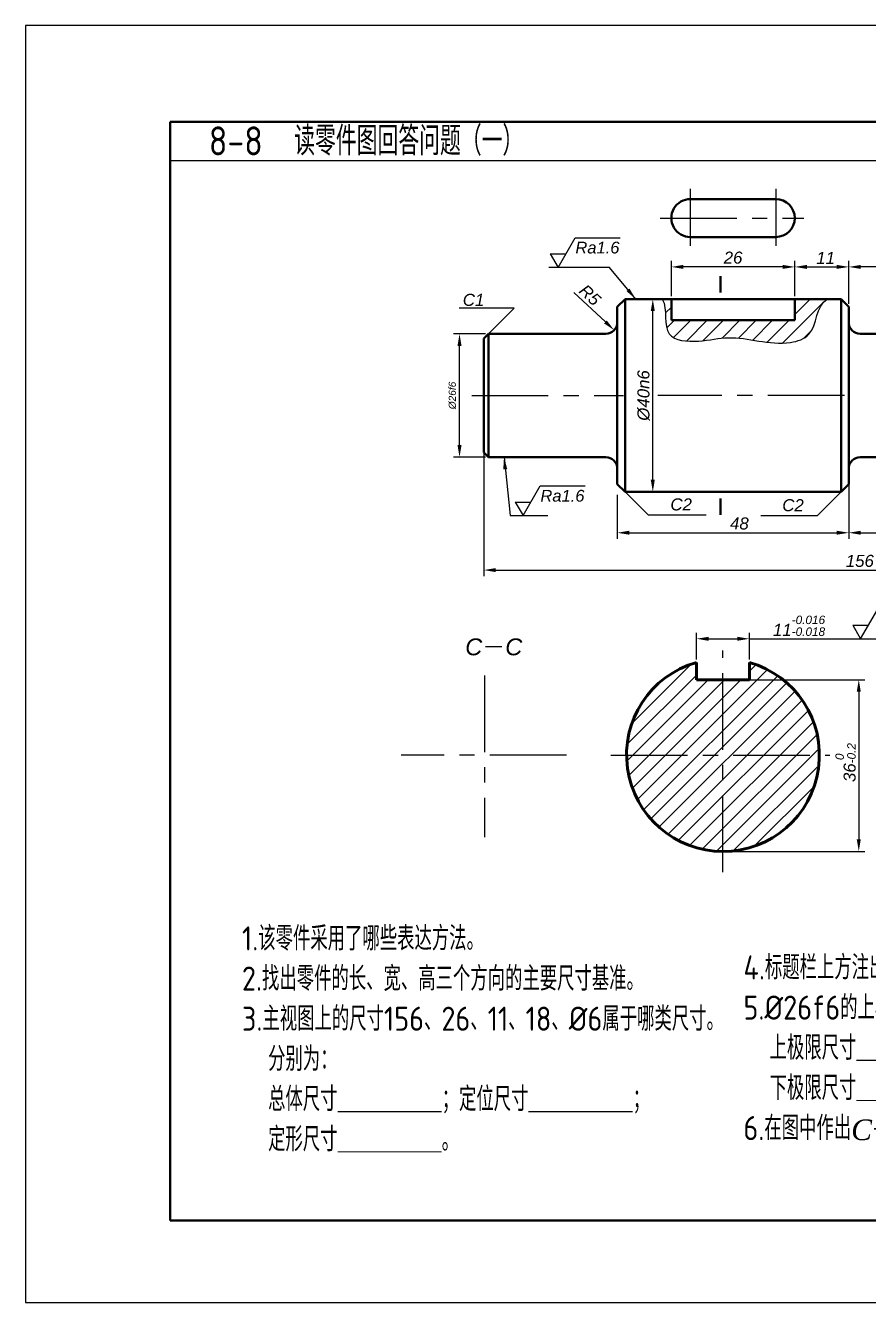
# Model space of a CAD drawing. Header units: millimetres. Extents: x 769 to 2439, y 381 to 1643.
# Drawn here: x 2067.2 to 2242, y 1048.7 to 1313.7 of the extents above; entities that cross this region are included whole.
import ezdxf
from ezdxf.enums import TextEntityAlignment as Align

# ---------------------------------------------------------------- set-up
doc = ezdxf.new("R2010")
doc.units = ezdxf.units.MM
doc.linetypes.add('CENTER', pattern=[50.8, 31.75, -6.35, 6.35, -6.35])
for name, color, linetype in [('7标注层', 7, 'Continuous'), ('中心线', 250, 'CENTER'), ('文字', 7, 'Continuous'), ('答案细实线', 7, 'Continuous')]:
    doc.layers.add(name, color=color, linetype=linetype)
doc.layers.add('MAIN', color=7, linetype='Continuous', lineweight=60)
doc.layers.add('粗实线', color=7, linetype='Continuous', lineweight=50)
doc.styles.add('DIM', font='ariali.ttf')
doc.styles.add('样式 1', font='ariali.ttf')
doc.styles.add('汉字', font='gbenor.shx', dxfattribs={"height": 5, "bigfont": 'gbcbig.shx'})
doc.dimstyles.new('ISO-25', dxfattribs={"dimtxt": 2.5, "dimasz": 2.5, "dimexe": 1.25, "dimexo": 0.625, "dimtad": 1, "dimdec": 0, "dimtxsty": '样式 1', "dimcen": 2.5, "dimadec": 0, "dimazin": 0, "dimtfac": 1, "dimtdec": 0, "dimtmove": 0, "dimatfit": 3, "dimfxl": 0, "dimarcsym": 0})
doc.dimstyles.new('ISO-25$4', dxfattribs={"dimtxt": 2.5, "dimasz": 2.5, "dimexe": 1.25, "dimexo": 0.625, "dimtad": 1, "dimtoh": 1, "dimdec": 0, "dimlfac": 2, "dimdsep": 46, "dimtxsty": 'DIM', "dimcen": 2.5, "dimadec": 0, "dimazin": 0, "dimtfac": 1, "dimtdec": 0, "dimtmove": 0, "dimatfit": 1, "dimfxl": 0, "dimarcsym": 0})
doc.dimstyles.get("Standard").update_dxf_attribs({"dimtxt": 2.5, "dimasz": 2.5, "dimexe": 2, "dimexo": 0.0625, "dimgap": 0.5, "dimtad": 1, "dimdec": 0, "dimzin": 0, "dimdsep": 46, "dimtxsty": 'DIM', "dimcen": 0.09, "dimadec": 0, "dimazin": 0, "dimtfac": 1, "dimtdec": 0, "dimtofl": 0, "dimtmove": 0, "dimatfit": 3, "dimfxl": 0, "dimtolj": 1, "dimtzin": 0, "dimarcsym": 0})

# ---------------------------------------------------------------- blocks, each defined once
blk = doc.blocks.new('*D24')
at = {"layer": '7标注层', "color": 0, "lineweight": -2, "ltscale": 0.6, "transparency": 16777216}
for p, q in [((2206.36, 1182.16), (2206.36, 1187.69)), ((2217.35, 1182.16), (2217.35, 1187.69)), ((2208.86, 1186.44), (2214.85, 1186.44)), ((2217.35, 1186.44), (2233.36, 1186.44))]:
    blk.add_line(p, q, dxfattribs=at)
at = {"layer": '7标注层', "color": 0, "ltscale": 0.6, "transparency": 16777216}
for points in [[(2208.86, 1186.85), (2208.86, 1186.02), (2206.36, 1186.44)], [(2214.85, 1186.85), (2214.85, 1186.02), (2217.35, 1186.44)]]:
    blk.add_solid(points, dxfattribs=at)
at = {"layer": 'Defpoints', "color": 0, "ltscale": 0.6, "transparency": 16777216}
for p in [(2217.35, 1186.44), (2206.36, 1181.53), (2217.35, 1181.53)]:
    blk.add_point(p, dxfattribs=at)
at = {"layer": '7标注层', "color": 0, "ltscale": 0.6, "transparency": 16777216, "insert": (2227.63, 1189.14), "char_height": 2.5, "attachment_point": 5, "style": 'DIM'}
blk.add_mtext('11{\\H1.75;\\S-0.016^ -0.018;}', dxfattribs=at)
blk = doc.blocks.new('*D25')
at = {"layer": '7标注层', "color": 0, "lineweight": -2, "transparency": 16777216}
for p, q in [((2212.48, 1177.94), (2241.27, 1177.94)), ((2240.02, 1175.44), (2240.02, 1144.81)), ((2212.48, 1142.31), (2241.27, 1142.31))]:
    blk.add_line(p, q, dxfattribs=at)
at = {"layer": '7标注层', "color": 0, "transparency": 16777216}
for points in [[(2239.6, 1175.44), (2240.44, 1175.44), (2240.02, 1177.94)], [(2239.6, 1144.81), (2240.44, 1144.81), (2240.02, 1142.31)]]:
    blk.add_solid(points, dxfattribs=at)
at = {"layer": 'Defpoints', "color": 0, "transparency": 16777216}
for p in [(2211.86, 1177.94), (2211.86, 1142.31), (2240.02, 1142.31)]:
    blk.add_point(p, dxfattribs=at)
at = {"layer": '7标注层', "color": 0, "transparency": 16777216, "insert": (2237.29, 1160.75), "char_height": 2.5, "attachment_point": 5, "rotation": 90, "style": 'DIM'}
blk.add_mtext('36{\\H1.750000;\\S 0^ -0.2;}', dxfattribs=at)
blk = doc.blocks.new('*D28')
at = {"layer": '7标注层', "color": 0, "lineweight": -2, "transparency": 16777216}
blk.add_line((2180.92, 1258.31), (2187.46, 1252.2), dxfattribs=at)
at = {"layer": '7标注层', "color": 0, "transparency": 16777216}
blk.add_solid([(2187.75, 1252.5), (2187.18, 1251.89), (2189.29, 1250.49)], dxfattribs=at)
at = {"layer": 'Defpoints', "color": 0, "transparency": 16777216}
for p in [(2187.54, 1252.13), (2189.29, 1250.49)]:
    blk.add_point(p, dxfattribs=at)
at = {"layer": '7标注层', "color": 0, "transparency": 16777216, "insert": (2184.27, 1257.78), "char_height": 2.5, "attachment_point": 5, "rotation": 316.9296, "style": 'DIM'}
blk.add_mtext('R5', dxfattribs=at)
blk = doc.blocks.new('*D29')
at = {"layer": '7标注层', "color": 0, "lineweight": -2, "transparency": 16777216}
for p, q in [((2193.75, 1256.93), (2198.55, 1256.93)), ((2197.3, 1219.43), (2197.3, 1254.43)), ((2193.75, 1216.93), (2198.55, 1216.93))]:
    blk.add_line(p, q, dxfattribs=at)
at = {"layer": '7标注层', "color": 0, "transparency": 16777216}
for points in [[(2196.88, 1254.43), (2197.71, 1254.43), (2197.3, 1256.93)], [(2196.88, 1219.43), (2197.71, 1219.43), (2197.3, 1216.93)]]:
    blk.add_solid(points, dxfattribs=at)
at = {"layer": 'Defpoints', "color": 0, "transparency": 16777216}
for p in [(2193.13, 1256.93), (2197.3, 1256.93), (2193.13, 1216.93)]:
    blk.add_point(p, dxfattribs=at)
at = {"layer": '7标注层', "color": 0, "transparency": 16777216, "insert": (2195.4, 1236.93), "char_height": 2.5, "attachment_point": 5, "rotation": 90, "style": 'DIM'}
blk.add_mtext('%%c40n6', dxfattribs=at)
blk = doc.blocks.new('*D31')
at = {"layer": '7标注层', "color": 0, "lineweight": -2, "transparency": 16777216}
for p, q in [((2318.24, 1230.1), (2318.24, 1207.19)), ((2237.94, 1226.7), (2237.94, 1207.19)), ((2240.44, 1208.44), (2315.74, 1208.44))]:
    blk.add_line(p, q, dxfattribs=at)
at = {"layer": '7标注层', "color": 0, "transparency": 16777216}
for points in [[(2240.44, 1208.86), (2240.44, 1208.03), (2237.94, 1208.44)], [(2315.74, 1208.86), (2315.74, 1208.03), (2318.24, 1208.44)]]:
    blk.add_solid(points, dxfattribs=at)
at = {"layer": 'Defpoints', "color": 0, "transparency": 16777216}
for p in [(2318.24, 1230.73), (2237.94, 1227.33), (2318.24, 1208.44)]:
    blk.add_point(p, dxfattribs=at)
at = {"layer": '7标注层', "color": 0, "transparency": 16777216, "insert": (2278.09, 1210.35), "char_height": 2.5, "attachment_point": 5, "style": 'DIM'}
blk.add_mtext('80', dxfattribs=at)
blk = doc.blocks.new('*D33')
at = {"layer": '7标注层', "color": 0, "lineweight": -2, "transparency": 16777216}
for p, q in [((2318.24, 1231.69), (2318.24, 1199.44)), ((2162.24, 1225.09), (2162.24, 1199.44)), ((2164.74, 1200.69), (2315.74, 1200.69))]:
    blk.add_line(p, q, dxfattribs=at)
at = {"layer": '7标注层', "color": 0, "transparency": 16777216}
for points in [[(2164.74, 1201.11), (2164.74, 1200.28), (2162.24, 1200.69)], [(2315.74, 1201.11), (2315.74, 1200.28), (2318.24, 1200.69)]]:
    blk.add_solid(points, dxfattribs=at)
at = {"layer": 'Defpoints', "color": 0, "transparency": 16777216}
for p in [(2318.24, 1232.32), (2162.24, 1225.72), (2318.24, 1200.69)]:
    blk.add_point(p, dxfattribs=at)
at = {"layer": '7标注层', "color": 0, "transparency": 16777216, "insert": (2240.24, 1202.59), "char_height": 2.5, "attachment_point": 5, "style": 'DIM'}
blk.add_mtext('156', dxfattribs=at)
blk = doc.blocks.new('*D34')
at = {"layer": '7标注层', "color": 0, "lineweight": -2, "transparency": 16777216}
for p, q in [((2189.94, 1216.3), (2189.94, 1207.19)), ((2237.94, 1216.3), (2237.94, 1207.19)), ((2192.44, 1208.44), (2235.44, 1208.44))]:
    blk.add_line(p, q, dxfattribs=at)
at = {"layer": '7标注层', "color": 0, "transparency": 16777216}
for points in [[(2192.44, 1208.86), (2192.44, 1208.03), (2189.94, 1208.44)], [(2235.44, 1208.86), (2235.44, 1208.03), (2237.94, 1208.44)]]:
    blk.add_solid(points, dxfattribs=at)
at = {"layer": 'Defpoints', "color": 0, "transparency": 16777216}
for p in [(2189.94, 1216.93), (2237.94, 1216.93), (2237.94, 1208.44)]:
    blk.add_point(p, dxfattribs=at)
at = {"layer": '7标注层', "color": 0, "transparency": 16777216, "insert": (2215.26, 1210.35), "char_height": 2.5, "attachment_point": 5, "style": 'DIM'}
blk.add_mtext('48', dxfattribs=at)
blk = doc.blocks.new('*D37')
at = {"layer": '7标注层', "color": 0, "lineweight": -2, "transparency": 16777216}
for p, q in [((2237.94, 1255.95), (2237.94, 1264.86)), ((2255.98, 1253.95), (2255.98, 1264.86)), ((2253.48, 1263.61), (2240.44, 1263.61))]:
    blk.add_line(p, q, dxfattribs=at)
at = {"layer": '7标注层', "color": 0, "transparency": 16777216}
for points in [[(2240.44, 1264.03), (2240.44, 1263.2), (2237.94, 1263.61)], [(2253.48, 1264.03), (2253.48, 1263.2), (2255.98, 1263.61)]]:
    blk.add_solid(points, dxfattribs=at)
at = {"layer": 'Defpoints', "color": 0, "transparency": 16777216}
for p in [(2237.94, 1263.61), (2237.94, 1255.33), (2255.98, 1253.33)]:
    blk.add_point(p, dxfattribs=at)
at = {"layer": '7标注层', "color": 0, "transparency": 16777216, "insert": (2246.96, 1265.52), "char_height": 2.5, "attachment_point": 5, "style": 'DIM'}
blk.add_mtext('18', dxfattribs=at)
blk = doc.blocks.new('*D38')
at = {"layer": '7标注层', "color": 0, "lineweight": -2, "transparency": 16777216}
for p, q in [((2201.15, 1257.55), (2201.15, 1264.86)), ((2226.75, 1257.55), (2226.75, 1264.86)), ((2224.25, 1263.61), (2203.65, 1263.61))]:
    blk.add_line(p, q, dxfattribs=at)
at = {"layer": '7标注层', "color": 0, "transparency": 16777216}
for points in [[(2203.65, 1264.03), (2203.65, 1263.2), (2201.15, 1263.61)], [(2224.25, 1264.03), (2224.25, 1263.2), (2226.75, 1263.61)]]:
    blk.add_solid(points, dxfattribs=at)
at = {"layer": 'Defpoints', "color": 0, "transparency": 16777216}
for p in [(2201.15, 1263.61), (2201.15, 1256.93), (2226.75, 1256.93)]:
    blk.add_point(p, dxfattribs=at)
at = {"layer": '7标注层', "color": 0, "transparency": 16777216, "insert": (2213.95, 1265.52), "char_height": 2.5, "attachment_point": 5, "style": 'DIM'}
blk.add_mtext('26', dxfattribs=at)
blk = doc.blocks.new('*D39')
at = {"layer": '7标注层', "color": 0, "lineweight": -2, "transparency": 16777216}
for p, q in [((2226.75, 1257.55), (2226.75, 1264.86)), ((2237.94, 1257.55), (2237.94, 1264.86)), ((2229.25, 1263.61), (2235.44, 1263.61))]:
    blk.add_line(p, q, dxfattribs=at)
at = {"layer": '7标注层', "color": 0, "transparency": 16777216}
for points in [[(2229.25, 1264.03), (2229.25, 1263.2), (2226.75, 1263.61)], [(2235.44, 1264.03), (2235.44, 1263.2), (2237.94, 1263.61)]]:
    blk.add_solid(points, dxfattribs=at)
at = {"layer": 'Defpoints', "color": 0, "transparency": 16777216}
for p in [(2237.94, 1263.61), (2226.75, 1256.93), (2237.94, 1256.93)]:
    blk.add_point(p, dxfattribs=at)
at = {"layer": '7标注层', "color": 0, "transparency": 16777216, "insert": (2233.15, 1265.49), "char_height": 2.5, "attachment_point": 5, "style": 'DIM'}
blk.add_mtext('11', dxfattribs=at)
blk = doc.blocks.new('*D245')
at = {"layer": '7标注层', "color": 0, "lineweight": -2, "ltscale": 0.6, "transparency": 16777216}
for p, q in [((2162.6, 1249.73), (2155.97, 1249.73)), ((2157.22, 1226.63), (2157.22, 1247.23)), ((2162.6, 1224.13), (2155.97, 1224.13))]:
    blk.add_line(p, q, dxfattribs=at)
at = {"layer": '7标注层', "color": 0, "ltscale": 0.6, "transparency": 16777216}
for points in [[(2156.8, 1247.23), (2157.63, 1247.23), (2157.22, 1249.73)], [(2156.8, 1226.63), (2157.63, 1226.63), (2157.22, 1224.13)]]:
    blk.add_solid(points, dxfattribs=at)
at = {"layer": 'Defpoints', "color": 0, "ltscale": 0.6, "transparency": 16777216}
for p in [(2157.22, 1249.73), (2163.22, 1249.73), (2163.22, 1224.13)]:
    blk.add_point(p, dxfattribs=at)
at = {"layer": '7标注层', "color": 0, "ltscale": 0.6, "transparency": 16777216, "insert": (2155.74, 1236.93), "char_height": 1.5, "attachment_point": 5, "rotation": 90, "style": 'DIM'}
blk.add_mtext('%%c26f6', dxfattribs=at)

msp = doc.modelspace()

# ---------------------------------------------------------------- hatches: boundary and pattern name
at = {"layer": '7标注层', "ltscale": 0.6}
h = msp.add_hatch(dxfattribs=at)
h.set_pattern_fill('_USER', color=256, scale=3, angle=45, style=0, pattern_type=0)
h.set_pattern_definition([(45, (571, 1104.961), (-1.6970563, 1.6970563), [])])
edge = h.paths.add_edge_path()
edge.add_line((2233.442, 1256.928), (2226.753, 1256.928))
edge.add_line((2226.753, 1256.928), (2226.753, 1252.528))
edge.add_line((2226.753, 1252.528), (2201.146, 1252.528))
edge.add_line((2201.146, 1252.528), (2201.146, 1256.928))
edge.add_line((2201.146, 1256.928), (2199.277, 1256.928))
edge.add_spline(control_points=[(2199.277, 1256.928), (2200.464, 1254.775), (2198.57, 1248.487), (2207.162, 1247.887), (2214.976, 1249.889), (2222.776, 1246.694), (2231.66, 1249.575), (2231.097, 1255.531), (2233.442, 1256.928)], knot_values=[0, 0, 0, 0, 9.2182953, 17.0379011, 24.844804, 40.9722518, 46.2326503, 56.4697777, 56.4697777, 56.4697777, 56.4697777], degree=3, periodic=0)
h = msp.add_hatch(dxfattribs=at)
h.set_pattern_fill('_USER', color=256, scale=3, angle=45, style=0, pattern_type=0)
h.set_pattern_definition([(45, (569.6045, 1100.0522), (-1.6970563, 1.6970563), [])])
edge = h.paths.add_edge_path()
edge.add_ellipse((2211.858, 1162.304), major_axis=(-14.14, 14.14), ratio=1, start_angle=-29.05027, end_angle=299.05027)
edge.add_line((2217.353, 1181.531), (2217.353, 1177.938))
edge.add_line((2217.353, 1177.938), (2206.363, 1177.938))
edge.add_line((2206.363, 1177.938), (2206.363, 1181.531))

# ---------------------------------------------------------------- linework, layer by layer
at = {"layer": '7标注层'}
for p, q in [((2177.645, 1263.498), (2181.201, 1269.658)), ((2181.201, 1269.658), (2190.534, 1269.658)), ((2176.028, 1266.298), (2177.645, 1263.498)), ((2176.028, 1266.298), (2179.261, 1266.298)), ((2170.393, 1211.99), (2173.949, 1218.15)), ((2173.949, 1218.15), (2183.282, 1218.15)), ((2191.537, 1216.928), (2191.537, 1216.928)), ((2236.341, 1216.928), (2236.341, 1216.928)), ((2168.776, 1214.79), (2170.393, 1211.99)), ((2168.776, 1214.79), (2172.009, 1214.79)), ((2240.401, 1186.437), (2243.958, 1192.597)), ((2238.785, 1189.237), (2240.401, 1186.437)), ((2238.785, 1189.237), (2242.018, 1189.237))]:
    msp.add_line(p, q, dxfattribs=at)
at = {"layer": '7标注层', "ltscale": 0.6}
for p, q in [((2168.527, 1255.035), (2157.167, 1255.035)), ((2163.223, 1249.731), (2168.527, 1255.035)), ((2191.537, 1216.928), (2196.337, 1212.128)), ((2236.341, 1216.928), (2231.376, 1211.963)), ((2196.337, 1212.128), (2208.384, 1212.128)), ((2231.376, 1211.963), (2219.687, 1211.963)), ((2194.942, 1162.307), (2197.383, 1162.307))]:
    msp.add_line(p, q, dxfattribs=at)
at = {"layer": '7标注层', "const_width": 0.1}
msp.add_lwpolyline([(2175.706, 1263.498), (2188.305, 1263.498), (2193.753, 1256.928)], dxfattribs=at)
at = {"layer": '7标注层', "ltscale": 0.6}
msp.add_open_spline([(2199.277, 1256.928), (2200.464, 1254.775), (2198.57, 1248.487), (2207.162, 1247.887), (2214.976, 1249.889), (2222.776, 1246.694), (2231.66, 1249.575), (2231.097, 1255.531), (2233.442, 1256.928)], degree=3, knots=[0, 0, 0, 0, 9.2182953, 17.0379011, 24.844804, 40.9722518, 46.2326503, 56.4697777, 56.4697777, 56.4697777, 56.4697777], dxfattribs=at)
at = {"layer": 'MAIN'}
for p, q in [((2206.363, 1177.938), (2206.363, 1181.531)), ((2217.353, 1181.531), (2217.353, 1177.938)), ((2217.353, 1177.938), (2206.363, 1177.938))]:
    msp.add_line(p, q, dxfattribs=at)
msp.add_ellipse((2211.858, 1162.304), major_axis=(-14.14, 14.14), ratio=1, start_param=-0.5070229, end_param=5.2194119, dxfattribs=at)
at = {"layer": '中心线'}
for p, q in [((2205.084, 1279.818), (2205.084, 1267.979)), ((2222.815, 1279.818), (2222.815, 1267.979))]:
    msp.add_line(p, q, dxfattribs=at)
at = {"layer": '中心线', "ltscale": 0.5}
for p, q in [((2198.828, 1273.747), (2228.631, 1273.747)), ((2159.743, 1236.928), (2191.197, 1236.928)), ((2237.036, 1236.928), (2198.312, 1236.928)), ((2211.858, 1138.023), (2211.858, 1184.005)), ((2162.385, 1178.809), (2162.385, 1145.241)), ((2179.404, 1162.307), (2145.124, 1162.307)), ((2188.6, 1162.307), (2234.027, 1162.307))]:
    msp.add_line(p, q, dxfattribs=at)
at = {"layer": '答案细实线'}
for p, q in [((2439.211, 1313.704), (2067.211, 1313.704)), ((2067.211, 1313.704), (2067.211, 1048.704)), ((2097.211, 1285.704), (2422.211, 1285.704)), ((2232.91, 1186.437), (2247.893, 1186.437)), ((2067.211, 1048.704), (2439.211, 1048.704))]:
    msp.add_line(p, q, dxfattribs=at)
at = {"layer": '答案细实线', "ltscale": 0.6}
msp.add_line((2237.941, 1218.528), (2237.941, 1220.528), dxfattribs=at)
at = {"layer": '粗实线'}
for p, q in [((2422.211, 1293.704), (2097.211, 1293.704)), ((2097.211, 1293.704), (2097.211, 1065.704)), ((2205.084, 1277.685), (2222.815, 1277.685)), ((2205.084, 1269.808), (2222.815, 1269.808)), ((2211.355, 1258.334), (2211.355, 1261.675)), ((2191.537, 1256.928), (2189.937, 1255.328)), ((2191.537, 1256.928), (2191.537, 1216.928)), ((2236.341, 1256.928), (2191.537, 1256.928)), ((2201.146, 1256.928), (2201.146, 1252.528)), ((2226.753, 1252.528), (2226.753, 1256.928)), ((2236.341, 1256.928), (2236.341, 1216.928)), ((2236.341, 1256.928), (2237.941, 1255.328)), ((2189.937, 1255.328), (2189.937, 1218.528)), ((2237.941, 1255.328), (2237.941, 1218.528)), ((2201.146, 1252.528), (2226.753, 1252.528)), ((2162.239, 1248.746), (2163.223, 1249.731)), ((2162.239, 1225.11), (2162.239, 1248.746)), ((2163.223, 1249.731), (2187.537, 1249.731)), ((2163.223, 1249.731), (2163.223, 1224.126)), ((2240.341, 1249.731), (2274.016, 1249.731)), ((2163.223, 1224.126), (2162.239, 1225.11)), ((2187.537, 1224.126), (2163.223, 1224.126)), ((2274.016, 1224.126), (2240.341, 1224.126)), ((2191.537, 1216.928), (2189.937, 1218.528)), ((2236.341, 1216.928), (2191.537, 1216.928)), ((2236.341, 1216.928), (2237.941, 1218.528)), ((2211.355, 1215.522), (2211.355, 1212.181)), ((2097.211, 1065.704), (2422.211, 1065.704))]:
    msp.add_line(p, q, dxfattribs=at)
for centre, major_axis, start_param, end_param in [((2205.084, 1273.747), (-2.785, 2.785), -0.7853982, 2.3561945), ((2222.815, 1273.747), (-2.785, 2.785), 2.3561945, 5.4977871), ((2187.537, 1252.131), (1.697, 1.697), 3.9269908, 5.4977871), ((2240.341, 1252.131), (-1.697, 1.697), 0.7853982, 2.3561945), ((2187.537, 1221.726), (-1.697, 1.697), 3.9269908, 5.4977871), ((2240.341, 1221.726), (1.697, 1.697), 0.7853982, 2.3561945)]:
    msp.add_ellipse(centre, major_axis=major_axis, ratio=1, start_param=start_param, end_param=end_param, dxfattribs=at)

# ---------------------------------------------------------------- texts
at = {"layer": '7标注层', "ltscale": 0.6, "style": 'DIM'}
for s, height, p in [('Ra1.6', 2.45, (2185.816, 1267.623)), ('Ra1.6', 2.45, (2178.564, 1216.115)), ('C2', 2.5, (2203.181, 1214.328)), ('C2', 2.5, (2226.385, 1214.163))]:
    msp.add_text(s, height=height, dxfattribs=at).set_placement(p, align=Align.MIDDLE_CENTER)
for s, height, p in [('C1', 2.5, (2157.894, 1255.527)), ('C－C', 3.5, (2158.399, 1183.013))]:
    msp.add_text(s, height=height, dxfattribs=at).set_placement(p)
at = {"layer": '文字', "color": 7, "attachment_point": 4, "style": '汉字'}
for s, insert, char_height, width in [('  8-8  读零件图回答问题（一）', (2098.711, 1289.704), 6, 313.5), ('\\P1.该零件采用了哪些表达方法。\\P2.找出零件的长、宽、高三个方向的主要尺寸基准。\\P3.主视图上的尺寸156、26、11、18、{\\Fisocp.shx|c0;%%C}6属于哪类尺寸。\\P  分别为：\\P  总体尺寸＿＿＿＿＿＿；定位尺寸＿＿＿＿＿＿；\\P  定形尺寸＿＿＿＿＿＿。', (2112.089, 1107.468), 5, 313.5236), ('4.标题栏上方注出的"               "的含义是＿＿＿＿＿＿。\\P5.{\\Fisocp|c0;%%C}26f6的上极限偏差＿＿＿＿＿＿，下极限偏差＿＿＿＿＿＿，\\P  上极限尺寸＿＿＿＿＿＿，          \\P  下极限尺寸＿＿＿＿＿＿，公差＿＿＿＿＿＿ 。\\P6.在图中作出{\\fTimes New Roman|b0|i1|c0|p18;\\H0.8571x;C\\Fgbenor,gbcbig|c134;－\\fTimes New Roman|b0|i1|c0|p18;C}的移出断面图。', (2216.099, 1101.53), 5, 313.5236)]:
    msp.add_mtext(s, dxfattribs=dict(at, insert=insert, char_height=char_height, width=width))

# ---------------------------------------------------------------- dimensions: what is measured, and where the dimension line sits
at = {"layer": '7标注层', "ltscale": 0.6}
for base, p1, p2, picture, middle in [((2201.146, 1263.615), (2226.753, 1256.928), (2201.146, 1256.928), '*D38', (2213.95, 1265.516)), ((2318.239, 1200.692), (2162.239, 1225.716), (2318.239, 1232.317), '*D33', (2240.239, 1202.593)), ((2318.239, 1208.444), (2237.941, 1227.328), (2318.239, 1230.728), '*D31', (2278.09, 1210.346))]:
    dim = msp.add_linear_dim(base=base, p1=p1, p2=p2, dimstyle='ISO-25', override={"dimtxsty": 'DIM'}, dxfattribs=at)
    dim.commit()
    dim.dimension.update_dxf_attribs({"geometry": picture, "text_midpoint": middle})
for base, p1, p2, picture, middle in [((2237.941, 1263.615), (2226.753, 1256.928), (2237.941, 1256.928), '*D39', (2233.147, 1263.615)), ((2237.941, 1208.444), (2189.937, 1216.928), (2237.941, 1216.928), '*D34', (2215.256, 1208.444))]:
    dim = msp.add_linear_dim(base=base, p1=p1, p2=p2, dimstyle='ISO-25', override={"dimtxsty": 'DIM'}, dxfattribs=at)
    dim.commit()
    dim.dimension.update_dxf_attribs({"geometry": picture, "text_midpoint": middle, "dimtype": 160})
dim = msp.add_linear_dim(base=(2237.941, 1263.615), p1=(2255.982, 1253.329), p2=(2237.941, 1255.328), angle=180, dimstyle='ISO-25', override={"dimtxsty": 'DIM'}, dxfattribs=at)
dim.commit()
dim.dimension.update_dxf_attribs({"geometry": '*D37', "text_midpoint": (2246.961, 1265.517)})
dim = msp.add_radius_dim(center=(2187.537, 1252.131), mpoint=(2189.29, 1250.492), dimstyle='ISO-25$4', override={"dimtoh": 0, "dimatfit": 3}, dxfattribs=at)
dim.commit()
dim.dimension.update_dxf_attribs({"geometry": '*D28', "text_midpoint": (2182.972, 1256.399), "dimtype": 164})
dim = msp.add_linear_dim(base=(2197.297, 1256.928), p1=(2193.128, 1216.928), p2=(2193.128, 1256.928), angle=90, text='%%c<>n6', dimstyle='ISO-25', override={"dimtxt": 2.5, "dimdec": 0, "dimtxsty": 'DIM'}, dxfattribs=at)
dim.commit()
dim.dimension.update_dxf_attribs({"geometry": '*D29', "text_midpoint": (2197.297, 1236.928), "dimtype": 160})
dim = msp.add_linear_dim(base=(2157.217, 1249.731), p1=(2163.223, 1224.126), p2=(2163.223, 1249.731), angle=90, text='%%c<>f6', dimstyle='ISO-25', override={"dimtxt": 1.5, "dimtxsty": 'DIM'}, dxfattribs=at)
dim.commit()
dim.dimension.update_dxf_attribs({"geometry": '*D245', "text_midpoint": (2155.739, 1236.928)})
for base, p1, p2, angle, override, picture, middle in [((2217.353, 1186.437), (2206.363, 1181.531), (2217.353, 1181.531), 180, {"dimtxt": 2.5, "dimgap": 0.625, "dimdec": 0, "dimdsep": 46, "dimtxsty": 'DIM', "dimtol": 1, "dimlim": 0, "dimtp": -0.016, "dimtm": 0.018, "dimtfac": 0.7, "dimtdec": 3}, '*D24', (2227.629, 1186.437)), ((2240.02, 1142.307), (2211.858, 1177.938), (2211.858, 1142.307), 90, {"dimtxt": 2.5, "dimgap": 0.625, "dimdec": 0, "dimdsep": 46, "dimtxsty": 'DIM', "dimtol": 1, "dimlim": 0, "dimtm": 0.2, "dimtfac": 0.7, "dimtdec": 1}, '*D25', (2240.02, 1160.753))]:
    dim = msp.add_linear_dim(base=base, p1=p1, p2=p2, angle=angle, dimstyle='ISO-25', override=override, dxfattribs=at)
    dim.commit()
    dim.dimension.update_dxf_attribs({"geometry": picture, "text_midpoint": middle, "dimtype": 160})

# ---------------------------------------------------------------- leaders
at = {"layer": '答案细实线'}
for points in [[(2193.753, 1256.928), (2188.305, 1263.498), (2175.706, 1263.498)], [(2166.441, 1224.126), (2167.687, 1211.99), (2175.559, 1211.99)]]:
    msp.add_leader(points, dimstyle='Standard', override={"dimgap": 0.09, "dimtad": 0}, dxfattribs=at)

doc.saveas('drawing.dxf')
